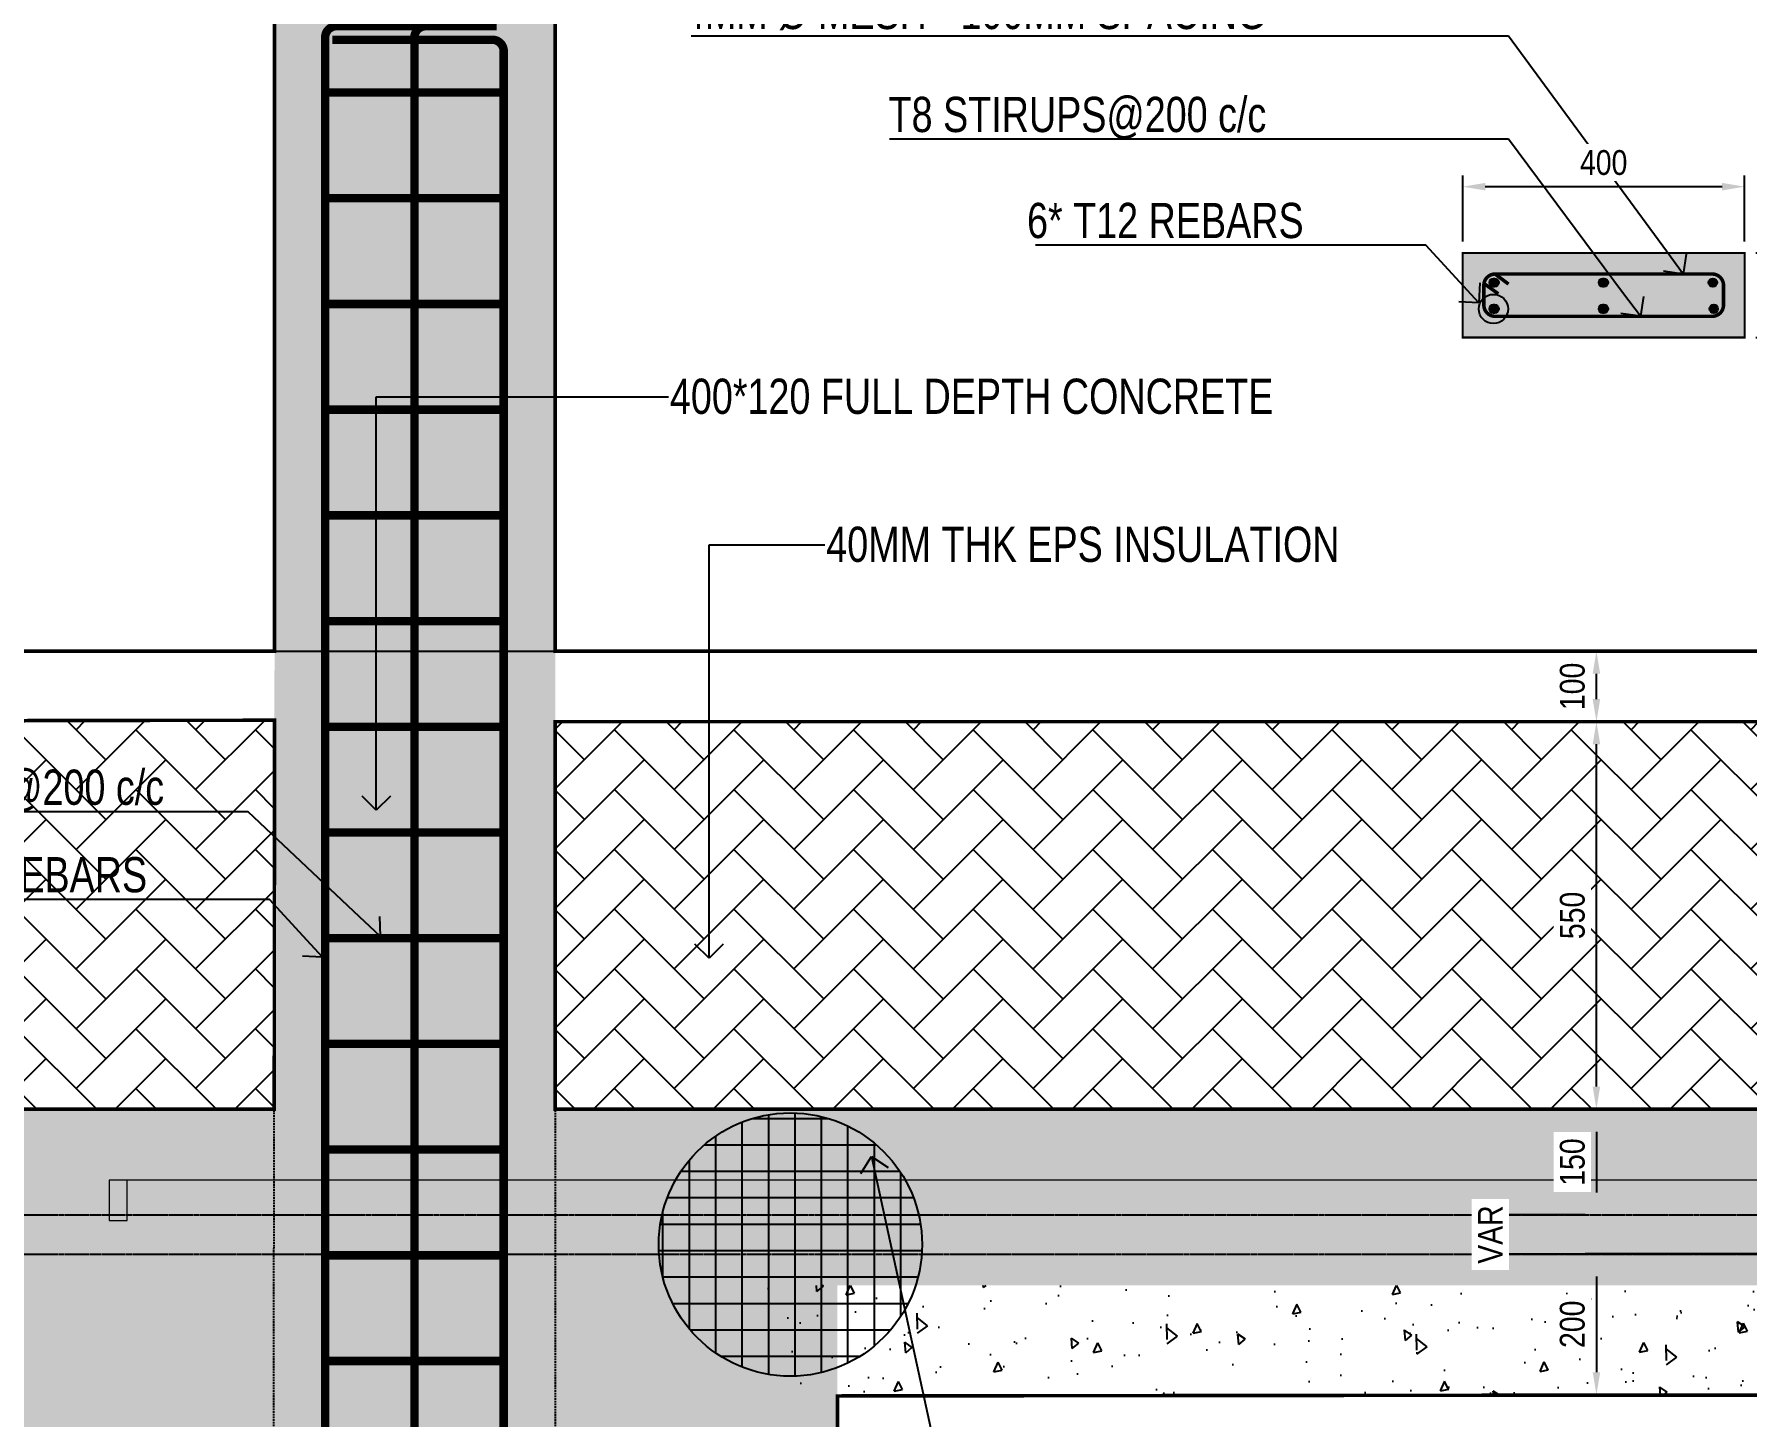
# Model space of a CAD drawing. Header units: centimetres. Extents: x -6122352 to 6876996, y -1694241 to 2592194.
# Drawn here: x 2990894 to 2993323, y -657229 to -655267 of the extents above; entities that cross this region are included whole.
import ezdxf
from ezdxf import colors
from ezdxf.entities.mleader import LeaderData, LeaderLine
from ezdxf.enums import TextEntityAlignment as Align
from ezdxf.math import Vec2, Vec3

# ---------------------------------------------------------------- set-up
doc = ezdxf.new("R2010")
doc.units = ezdxf.units.CM
doc.header["$MEASUREMENT"] = 0
doc.header["$PDMODE"] = 66
doc.header["$PDSIZE"] = 100
for name, pattern in [('CENTER', [2, 1.25, -0.25, 0.25, -0.25]), ('HIDDEN', [0.375, 0.25, -0.125]), ('MASTER PLAN (NICE 1-2)$0$CENTER', [2, 1.25, -0.25, 0.25, -0.25])]:
    doc.linetypes.add(name, pattern=pattern)
doc.layers.get('Defpoints').update_dxf_attribs({"color": 255, "linetype": 'CENTER'})
doc.layers.add('00-MI-DIM', color=7, linetype='Continuous')
doc.layers.add('SECTION', color=130, linetype='Continuous')
doc.layers.add('EFS-401_dim1-1', color=10, linetype='Continuous', lineweight=5)
doc.layers.add('EFS-501_text1', color=142, linetype='Continuous', lineweight=13)
doc.styles.add('AR_TXT_1', font='swissc.ttf')
doc.styles.add('EFS-Arial', font='arial.ttf')
doc.styles.add('JWC 2.5MM', font='GOTHIC.TTF', dxfattribs={"width": 0.8, "height": 2.5})
doc.dimstyles.new('JWC Swis', dxfattribs={"dimscale": 25, "dimtxt": 2.2, "dimasz": 2, "dimexe": 1, "dimexo": 1, "dimgap": 1, "dimtad": 1, "dimdec": 0, "dimzin": 0, "dimdsep": 46, "dimtxsty": 'AR_TXT_1', "dimcen": 0, "dimclrd": 1, "dimclre": 1, "dimclrt": 7, "dimadec": 0, "dimazin": 0, "dimtfac": 1, "dimtdec": 0, "dimtix": 1, "dimtofl": 0, "dimtmove": 0, "dimatfit": 3, "dimfxl": 1, "dimtfill": 1, "dimtfillclr": 256, "dimtolj": 1, "dimtzin": 0, "dimlwd": -1, "dimlwe": -1, "dimarcsym": 0})
pattern_1 = [(49.99999999999999, (-6592897.443969749, -3486584.06968641), (14.34520365201507, -1.255042699651902), [1.5, -16.5]), (355, (-6592897.443969749, -3486584.06968641), (-2.77502667226, 15.04384267400024), [1.2, -13.2]), (100.45144446, (-6592896.248536129, -3486584.174273291), (11.57017693454224, 13.78879981937259), [1.274803839999997, -14.02284223999998]), (46.18420000000001, (-6592897.443969749, -3486580.06968641), (21.34482661343145, -3.310385615861531), [2.25, -24.75]), (96.63563549, (-6592895.665234849, -3486580.345552551), (18.69323891348457, 19.48237201549101), [1.91220684, -21.0342752]), (351.1841639899999, (-6592897.443969749, -3486580.06968641), (18.69323890109546, 19.4823720053998), [1.8, -19.80000002]), (21, (-6592895.443969749, -3486581.06968641), (11.93814104236923, -8.052377813306776), [1.5, -16.5]), (326.0000000000001, (-6592895.443969749, -3486581.06968641), (4.866306638431634, 14.50300090093706), [1.2, -13.2]), (71.45144474, (-6592894.449124672, -3486581.740717891), (16.80444753459942, 6.450623056127077), [1.2748038, -14.02284224]), (37.50000000000001, (-6592897.443969749, -3486584.06968641), (0.2431971063458134, 6.65787707662623), [0, -13.04, 0, -13.4, 0, -13.25]), (7.499999999999999, (-6592897.443969749, -3486584.06968641), (5.261390748842972, 7.888234237647205), [0, -7.64, 0, -12.74, 0, -5.05]), (327.5, (-6592901.90396975, -3486584.06968641), (10.67644872344818, -0.4510974346875951), [0, -5, 0, -15.6, 0, -20.7]), (317.5, (-6592903.90396975, -3486584.06968641), (11.66372338684772, 2.002099646646355), [0, -6.5, 0, -10.36, 0, -14.7])]
pattern_2 = [(45, (-6567037.672254451, -3520375.837991119), (0, 84.8528137423857), [180, -60]), (135, (-6566995.245847575, -3520333.411584245), (6.661338147750939e-15, 84.85281374238569), [180, -60])]

# ---------------------------------------------------------------- blocks, each defined once
blk = doc.blocks.new('_Open90')
at = {"color": 0, "linetype": 'ByBlock', "lineweight": -2}
for p, q in [((0, 0), (-1, 0)), ((-0.5, 0.5), (0, 0)), ((0, 0), (-0.5, -0.5))]:
    blk.add_line(p, q, dxfattribs=at)
blk = doc.blocks.new('*D591')
at = {"layer": '00-MI-DIM', "color": 1, "ltscale": 20, "transparency": 16777216}
for p, q in [((2993102.352654305, -656792.3584797215), (2993125.96226356, -656792.3584797215)), ((2993109.96226356, -656824.3584797215), (2993109.96226356, -656910.3584797212)), ((2993125.962263369, -656942.3584797212), (2993125.96226356, -656942.3584797212))]:
    blk.add_line(p, q, dxfattribs=at)
for points in [[(2993104.628930226, -656824.3584797215), (2993115.295596893, -656824.3584797215), (2993109.96226356, -656792.3584797215)], [(2993104.628930226, -656910.3584797212), (2993115.295596893, -656910.3584797212), (2993109.96226356, -656942.3584797212)]]:
    blk.add_solid(points, dxfattribs=at)
at = {"layer": 'Defpoints', "color": 0, "ltscale": 20, "transparency": 16777216}
for p in [(2993086.352654305, -656792.3584797215), (2993109.962263369, -656942.3584797212), (2993109.96226356, -656942.3584797212)]:
    blk.add_point(p, dxfattribs=at)
at = {"layer": '00-MI-DIM', "color": 7, "ltscale": 20, "transparency": 16777216, "insert": (2993075.893692131, -656867.3584797222), "char_height": 35.2, "attachment_point": 5, "rotation": 90, "style": 'AR_TXT_1', "bg_fill": 3, "box_fill_scale": 1.25, "bg_fill_color": 256, "bg_fill_true_color": 13158600, "bg_fill_transparency": 0}
blk.add_mtext('\\A1;150', dxfattribs=at)
blk = doc.blocks.new('*D590')
at = {"layer": '00-MI-DIM', "color": 1, "ltscale": 20, "transparency": 16777216}
for p, q in [((2993093.962884658, -656242.358317741), (2993093.96226356, -656242.358317741)), ((2993109.96226356, -656760.3584797212), (2993109.96226356, -656274.358317741)), ((2993018.743045063, -656792.3584797212), (2993125.96226356, -656792.3584797212))]:
    blk.add_line(p, q, dxfattribs=at)
for points in [[(2993104.628930226, -656274.358317741), (2993115.295596893, -656274.358317741), (2993109.96226356, -656242.358317741)], [(2993104.628930226, -656760.3584797212), (2993115.295596893, -656760.3584797212), (2993109.96226356, -656792.3584797212)]]:
    blk.add_solid(points, dxfattribs=at)
at = {"layer": 'Defpoints', "color": 0, "ltscale": 20, "transparency": 16777216}
for p in [(2993109.96226356, -656242.358317741), (2993109.962884658, -656242.358317741), (2993002.743045063, -656792.3584797212)]:
    blk.add_point(p, dxfattribs=at)
at = {"layer": '00-MI-DIM', "color": 7, "ltscale": 20, "transparency": 16777216, "insert": (2993075.916549274, -656517.3583987319), "char_height": 35.2, "attachment_point": 5, "rotation": 90, "style": 'AR_TXT_1', "bg_fill": 3, "box_fill_scale": 1.25, "bg_fill_color": 256, "bg_fill_true_color": 13158600, "bg_fill_transparency": 0}
blk.add_mtext('\\A1;550', dxfattribs=at)
blk = doc.blocks.new('*D589')
at = {"layer": '00-MI-DIM', "color": 1, "ltscale": 20, "transparency": 16777216}
for p, q in [((2993125.962263369, -656142.3584797208), (2993125.962263566, -656142.3584797208)), ((2993109.962263566, -656210.358317741), (2993109.962263566, -656174.3584797208)), ((2993093.962884658, -656242.358317741), (2993093.962263566, -656242.358317741))]:
    blk.add_line(p, q, dxfattribs=at)
for points in [[(2993104.628930233, -656174.3584797208), (2993115.2955969, -656174.3584797208), (2993109.962263566, -656142.3584797208)], [(2993104.628930233, -656210.358317741), (2993115.2955969, -656210.358317741), (2993109.962263566, -656242.358317741)]]:
    blk.add_solid(points, dxfattribs=at)
at = {"layer": '00-MI-DIM', "color": 7, "ltscale": 20, "transparency": 16777216, "insert": (2993075.893692137, -656192.3583987317), "char_height": 35.2, "attachment_point": 5, "rotation": 90, "style": 'AR_TXT_1', "bg_fill": 3, "box_fill_scale": 1.25, "bg_fill_color": 256, "bg_fill_true_color": 13158600, "bg_fill_transparency": 0}
blk.add_mtext('\\A1;100', dxfattribs=at)
at = {"layer": 'Defpoints', "color": 0, "ltscale": 20, "transparency": 16777216}
for p in [(2993109.962263369, -656142.3584797208), (2993109.962263566, -656142.3584797208), (2993109.962884658, -656242.358317741)]:
    blk.add_point(p, dxfattribs=at)
blk = doc.blocks.new('*D587')
at = {"layer": '00-MI-DIM', "color": 1, "ltscale": 20, "transparency": 16777216}
for p, q in [((2992920.242142394, -655561.1665660455), (2992920.242142394, -655467.2163113556)), ((2993320.242142394, -655561.1665660455), (2993320.242142394, -655467.2163113556)), ((2993288.242142394, -655483.2163113556), (2992952.242142394, -655483.2163113556))]:
    blk.add_line(p, q, dxfattribs=at)
for points in [[(2992952.242142394, -655477.8829780222), (2992952.242142394, -655488.549644689), (2992920.242142394, -655483.2163113556)], [(2993288.242142394, -655477.8829780222), (2993288.242142394, -655488.549644689), (2993320.242142394, -655483.2163113556)]]:
    blk.add_solid(points, dxfattribs=at)
at = {"layer": 'Defpoints', "color": 0, "ltscale": 20, "transparency": 16777216}
for p in [(2992920.242142394, -655483.2163113556), (2992920.242142394, -655577.1665660455), (2993320.242142394, -655577.1665660455)]:
    blk.add_point(p, dxfattribs=at)
at = {"layer": '00-MI-DIM', "color": 7, "ltscale": 20, "transparency": 16777216, "insert": (2993120.242142394, -655449.1705970699), "char_height": 35.2, "attachment_point": 5, "style": 'AR_TXT_1', "bg_fill": 3, "box_fill_scale": 1.25, "bg_fill_color": 256, "bg_fill_true_color": 13158600, "bg_fill_transparency": 0}
blk.add_mtext('\\A1;400', dxfattribs=at)
blk = doc.blocks.new('*D586')
at = {"layer": '00-MI-DIM', "color": 1, "ltscale": 20, "transparency": 16777216}
for p, q in [((2993336.242142395, -655577.1665660457), (2993622.005409271, -655577.1665660457)), ((2993606.005409271, -655609.1665660457), (2993606.005409271, -655665.1665660457)), ((2993336.242142395, -655697.1665660457), (2993622.005409271, -655697.1665660457))]:
    blk.add_line(p, q, dxfattribs=at)
for points in [[(2993600.672075938, -655609.1665660457), (2993611.338742605, -655609.1665660457), (2993606.005409271, -655577.1665660457)], [(2993600.672075938, -655665.1665660457), (2993611.338742605, -655665.1665660457), (2993606.005409271, -655697.1665660457)]]:
    blk.add_solid(points, dxfattribs=at)
at = {"layer": 'Defpoints', "color": 0, "ltscale": 20, "transparency": 16777216}
for p in [(2993320.242142395, -655577.1665660457), (2993320.242142395, -655697.1665660457), (2993606.005409271, -655697.1665660457)]:
    blk.add_point(p, dxfattribs=at)
at = {"layer": '00-MI-DIM', "color": 7, "ltscale": 20, "transparency": 16777216, "insert": (2993571.9139807, -655637.1665660465), "char_height": 35.2, "attachment_point": 5, "rotation": 90, "style": 'AR_TXT_1', "bg_fill": 3, "box_fill_scale": 1.25, "bg_fill_color": 256, "bg_fill_true_color": 13158600, "bg_fill_transparency": 0}
blk.add_mtext('\\A1;120', dxfattribs=at)
blk = doc.blocks.new('*U115')
at = {"layer": 'EFS-401_dim1-1'}
blk.add_hatch(color=256, dxfattribs=at).paths.add_polyline_path([(2.400000000000225, 224.7638361543829), (2.400000000000223, 223.6902118626049), (2.457864757566443e-13, 223.6902118626049), (2.469661533507846e-13, 224.7638361543829)])
blk.add_line((6.59268388303762e-15, 6.000000000000002), (2.469661533507846e-13, 224.7638361543829), dxfattribs=at)
blk.add_lwpolyline([(2.400000000000225, 224.7638361543829), (2.400000000000223, 223.6902118626049), (2.457864757566443e-13, 223.6902118626049), (2.469661533507846e-13, 224.7638361543829)], close=True, dxfattribs=at)
at = {"layer": 'EFS-501_text1', "style": 'EFS-Arial'}
for tag, height, p in [('SEC_NUMBER', 4, (-0.001709628119556328, 0.5075092953816522)), ('SHEET_NUMBER', 2.5, (-0.1745760667822651, -3.606004823543969))]:
    blk.add_attdef(tag, text='', height=height, dxfattribs=at).set_placement(p, align=Align.CENTER)
blk = doc.blocks.new('*D584')
at = {"layer": '00-MI-DIM', "color": 1, "ltscale": 20, "transparency": 16777216}
for p, q in [((2993663.834659236, -656997.6188665943), (2993093.962263608, -656997.6188665943)), ((2993109.962263608, -657029.6188665943), (2993109.962263608, -657165.5235584835)), ((2993664.042453873, -657197.5235584835), (2993093.962263608, -657197.5235584835))]:
    blk.add_line(p, q, dxfattribs=at)
for points in [[(2993104.628930274, -657029.6188665943), (2993115.295596941, -657029.6188665943), (2993109.962263608, -656997.6188665943)], [(2993104.628930274, -657165.5235584835), (2993115.295596941, -657165.5235584835), (2993109.962263608, -657197.5235584835)]]:
    blk.add_solid(points, dxfattribs=at)
at = {"layer": 'Defpoints', "color": 0, "ltscale": 20, "transparency": 16777216}
for p in [(2993679.834659236, -656997.6188665943), (2993109.962263608, -657197.5235584835), (2993680.042453873, -657197.5235584835)]:
    blk.add_point(p, dxfattribs=at)
at = {"layer": '00-MI-DIM', "color": 7, "ltscale": 20, "transparency": 16777216, "insert": (2993075.870835036, -657097.5712125397), "char_height": 35.2, "attachment_point": 5, "rotation": 90, "style": 'AR_TXT_1', "bg_fill": 3, "box_fill_scale": 1.25, "bg_fill_color": 256, "bg_fill_true_color": 13158600, "bg_fill_transparency": 0}
blk.add_mtext('\\A1;200', dxfattribs=at)
blk = doc.blocks.new('*D583')
at = {"layer": '00-MI-DIM', "color": 1, "ltscale": 20, "transparency": 16777216}
for p, q in [((2991218.64176196, -655142.3584797212), (2990329.941450912, -655142.3584797212)), ((2990345.941450912, -656910.3584797212), (2990345.941450912, -655174.3584797212)), ((2990355.317534905, -656942.3584797212), (2990329.941450912, -656942.3584797212))]:
    blk.add_line(p, q, dxfattribs=at)
for points in [[(2990340.608117579, -655174.3584797212), (2990351.274784246, -655174.3584797212), (2990345.941450912, -655142.3584797212)], [(2990340.608117579, -656910.3584797212), (2990351.274784246, -656910.3584797212), (2990345.941450912, -656942.3584797212)]]:
    blk.add_solid(points, dxfattribs=at)
at = {"layer": 'Defpoints', "color": 0, "ltscale": 20, "transparency": 16777216}
for p in [(2990345.941450912, -655142.3584797212), (2991234.64176196, -655142.3584797212), (2990371.317534905, -656942.3584797212)]:
    blk.add_point(p, dxfattribs=at)
at = {"layer": '00-MI-DIM', "color": 7, "ltscale": 20, "transparency": 16777216, "insert": (2990311.495736626, -656042.358479722), "char_height": 35.2, "attachment_point": 5, "rotation": 90, "style": 'AR_TXT_1', "bg_fill": 3, "box_fill_scale": 1.25, "bg_fill_color": 256, "bg_fill_true_color": 13158600, "bg_fill_transparency": 0}
blk.add_mtext('\\A1;1800- FROM UPPER BYL', dxfattribs=at)
blk = doc.blocks.new('*D582')
at = {"layer": '00-MI-DIM', "color": 1, "ltscale": 20, "transparency": 16777216}
for p, q in [((2989945.62954089, -656126.3584797205), (2989945.62954089, -654824.0656828145)), ((2995945.62954089, -656126.3584797219), (2995945.62954089, -654824.0656828145)), ((2989977.62954089, -654840.0656828145), (2995913.62954089, -654840.0656828145))]:
    blk.add_line(p, q, dxfattribs=at)
for points in [[(2989977.62954089, -654834.7323494811), (2989977.62954089, -654845.3990161478), (2989945.62954089, -654840.0656828145)], [(2995913.62954089, -654834.7323494811), (2995913.62954089, -654845.3990161478), (2995945.62954089, -654840.0656828145)]]:
    blk.add_solid(points, dxfattribs=at)
at = {"layer": 'Defpoints', "color": 0, "ltscale": 20, "transparency": 16777216}
for p in [(2995945.62954089, -654840.0656828145), (2989945.62954089, -656142.3584797205), (2995945.62954089, -656142.3584797219)]:
    blk.add_point(p, dxfattribs=at)
at = {"layer": '00-MI-DIM', "color": 7, "ltscale": 20, "transparency": 16777216, "insert": (2992945.62954089, -654805.6428256716), "char_height": 35.2, "attachment_point": 5, "style": 'AR_TXT_1', "bg_fill": 3, "box_fill_scale": 1.25, "bg_fill_color": 256, "bg_fill_true_color": 13158600, "bg_fill_transparency": 0}
blk.add_mtext('\\A1;VARRIES AS PER PLAN', dxfattribs=at)
blk = doc.blocks.new('*D580')
at = {"layer": '00-MI-DIM', "color": 1, "ltscale": 20, "transparency": 16777216}
for p, q in [((2990456.190585756, -656998.1188665943), (2990329.941450976, -656998.1188665943)), ((2990345.941450976, -657030.1188665943), (2990345.941450976, -657966.3584797222)), ((2990917.094362994, -657998.3584797222), (2990329.941450976, -657998.3584797222))]:
    blk.add_line(p, q, dxfattribs=at)
for points in [[(2990340.608117642, -657030.1188665943), (2990351.274784309, -657030.1188665943), (2990345.941450976, -656998.1188665943)], [(2990340.608117642, -657966.3584797222), (2990351.274784309, -657966.3584797222), (2990345.941450976, -657998.3584797222)]]:
    blk.add_solid(points, dxfattribs=at)
at = {"layer": 'Defpoints', "color": 0, "ltscale": 20, "transparency": 16777216}
for p in [(2990472.190585756, -656998.1188665943), (2990345.941450976, -657998.3584797222), (2990933.094362994, -657998.3584797222)]:
    blk.add_point(p, dxfattribs=at)
at = {"layer": '00-MI-DIM', "color": 7, "ltscale": 20, "transparency": 16777216, "char_height": 35.2, "attachment_point": 5, "rotation": 90, "style": 'AR_TXT_1', "bg_fill": 3, "box_fill_scale": 1.25, "bg_fill_color": 256, "bg_fill_true_color": 13158600, "bg_fill_transparency": 0}
for s, insert in [('\\A1;LOWER BYL TO BOF', (2990380.387165261, -657498.238673159)), ('\\A1;1000', (2990311.872879547, -657498.238673159))]:
    blk.add_mtext(s, dxfattribs=dict(at, insert=insert))
blk = doc.blocks.new('*D576')
at = {"layer": '00-MI-DIM', "color": 1, "ltscale": 20, "transparency": 16777216}
for p, q in [((2993093.962263369, -656942.3584797212), (2992977.001461178, -656942.3584797212)), ((2993663.834659235, -656998.1188665943), (2992977.001461178, -656998.1188665943))]:
    blk.add_line(p, q, dxfattribs=at)
at = {"layer": 'Defpoints', "color": 0, "ltscale": 20, "transparency": 16777216}
for p in [(2993109.962263369, -656942.3584797212), (2993679.834659235, -656998.1188665943)]:
    blk.add_point(p, dxfattribs=at)
at = {"layer": '00-MI-DIM', "color": 7, "ltscale": 20, "transparency": 16777216, "insert": (2992959.401461178, -656970.2386731586), "char_height": 35.2, "attachment_point": 5, "rotation": 90, "style": 'AR_TXT_1', "bg_fill": 3, "box_fill_scale": 1.25, "bg_fill_color": 256, "bg_fill_true_color": 13158600, "bg_fill_transparency": 0}
blk.add_mtext('\\A1;VAR', dxfattribs=at)
at = {"layer": 'Defpoints', "color": 0, "ltscale": 20, "transparency": 16777216}
blk.add_point((2992993.001461178, -656942.3584797212), dxfattribs=at)

msp = doc.modelspace()

# ---------------------------------------------------------------- hatches: boundary and pattern name
at = {"transparency": 33554679}
h = msp.add_hatch(dxfattribs=at)
h.set_pattern_fill('AR-CONC', color=0, scale=20, angle=45)
h.set_pattern_definition([(94.9999999999999, (-6558450.780252032, -3520375.837991119), (110.3103998344441, 92.56141576239351), [15, -165]), (40.00000000000002, (-6558450.780252032, -3520375.837991119), (-125.9984334781772, 86.75362991960547), [12, -132]), (145.45144446, (-6558441.587718919, -3520368.124539848), (-15.68803286759201, 179.315044266452), [12.7480384, -140.2284224]), (91.1841999999999, (-6558479.06452328, -3520347.553719872), (174.3386775892656, 127.5227552429038), [22.49999999999999, -247.4999999999999]), (141.63563549, (-6558464.536300004, -3520336.926832958), (-5.580013676875325, 269.9423336381791), [19.1220684, -210.342752]), (36.18416399000001, (-6558479.06452328, -3520347.553719872), (-5.580013693123902, 269.9423334792193), [18, -198.0000002]), (66, (-6558457.851319846, -3520340.48265206), (141.3543144228605, 27.47649529355399), [14.99999999999998, -164.9999999999997]), (11.00000000000003, (-6558457.851319846, -3520340.48265206), (-68.14171861239082, 136.9616870797532), [12, -132]), (116.45144474, (-6558446.071793724, -3520338.192944136), (73.21259499943065, 164.4381811167456), [12.748038, -140.2284224]), (82.50000000000001, (-6558450.780252032, -3520375.837991119), (-45.35863706126804, 48.79796352250945), [0, -130.3999999999997, 0, -133.9999999999997, 0, -132.4999999999997]), (52.49999999999999, (-6558450.780252032, -3520375.837991119), (-18.57458844049202, 92.98188998007268), [0, -76.39999999999999, 0, -127.4, 0, -50.5]), (12.5, (-6558482.317214474, -3520407.37495356), (78.68363346384122, 72.30415236297215), [0, -50, 0, -156, 0, -207]), (2.499999999999997, (-6558496.459350098, -3520421.517089184), (68.31799663969323, 96.6319613747898), [0, -65, 0, -103.6, 0, -147])])
h.paths.add_polyline_path([(2995895.629540995, -656142.3584797224), (2994633.094363138, -656142.3584797219), (2994633.094363142, -656792.358479721), (2995895.629540995, -656792.358479721)], flags=16)
h.paths.add_polyline_path([(2994233.094362989, -656092.3584586168), (2994233.094362993, -656142.358479721), (2991632.759888165, -656142.3584797215), (2991632.759888168, -656792.358479721), (2994241.199891932, -656792.358479721), (2994241.2001241, -656092.358462038)], flags=17)
h.paths.add_polyline_path([(2991234.641761959, -655142.358479721), (2991234.641761955, -656142.358479721), (2989945.62954089, -656142.3584797201), (2989945.62954089, -657198.3584797238), (2990833.094362993, -657198.3584797247), (2990833.396147439, -657749.2968280854), (2992033.378553638, -657749.2968281041), (2992033.076769207, -657042.3584797247), (2993833.094362993, -657042.358479721), (2993833.094362993, -657748.3584797378), (2995033.094362993, -657748.358479721), (2995033.094362993, -657198.358479721), (2995945.62954089, -657198.358479721), (2995945.629540887, -656142.3584797224), (2994633.094363149, -656142.3584797219), (2994633.094363146, -655142.3584797215), (2994233.094362993, -655142.358479721), (2994233.094362993, -656142.358479721), (2991632.759406783, -656142.3584797215), (2991632.759406783, -655142.358479721)])
h.paths.add_polyline_path([(2991234.599920865, -656142.3584797215), (2989995.629540894, -656142.3584797205), (2989995.62954089, -656792.358479721), (2991234.181710351, -656792.358479721)], flags=16)
at = {"ltscale": 20, "true_color": 0xf27172, "transparency": 33554679}
h = msp.add_hatch(dxfattribs=at)
h.set_pattern_fill('ANSI37', color=11, scale=300, angle=45)
h.set_pattern_definition([(90, (-6591789.343682474, -3487717.894278331), (-37.50000000000001, 0), []), (180, (-6591789.343682474, -3487717.894278331), (-3.552713678800501e-15, -37.5), [])])
h.paths.add_polyline_path([(2991779.624963762, -656984.3884262135, 1), (2992153.315156067, -656984.3884262135, 1)])
at = {"transparency": 33554679}
h = msp.add_hatch(dxfattribs=at)
h.set_pattern_fill('AR-CONC', color=0, scale=20, angle=45)
h.set_pattern_definition([(94.99999999999991, (-6567037.672254451, -3520375.837991119), (110.3103998344441, 92.56141576239351), [15, -165]), (40.00000000000002, (-6567037.672254451, -3520375.837991119), (-125.9984334781772, 86.75362991960547), [12, -132]), (145.45144446, (-6567028.479721338, -3520368.124539848), (-15.68803286759201, 179.315044266452), [12.7480384, -140.2284224]), (91.1841999999999, (-6567065.956525698, -3520347.553719872), (174.3386775892656, 127.5227552429038), [22.49999999999999, -247.4999999999999]), (141.63563549, (-6567051.428302422, -3520336.926832958), (-5.580013676875325, 269.9423336381791), [19.1220684, -210.342752]), (36.18416399000001, (-6567065.956525698, -3520347.553719872), (-5.580013693123902, 269.9423334792193), [18, -198.0000002]), (66, (-6567044.743322264, -3520340.48265206), (141.3543144228605, 27.47649529355399), [14.99999999999999, -164.9999999999998]), (11.00000000000003, (-6567044.743322264, -3520340.48265206), (-68.14171861239082, 136.9616870797532), [12, -132]), (116.45144474, (-6567032.963796142, -3520338.192944136), (73.21259499943065, 164.4381811167456), [12.748038, -140.2284224]), (82.50000000000001, (-6567037.672254451, -3520375.837991119), (-45.35863706126804, 48.79796352250945), [0, -130.3999999999997, 0, -133.9999999999998, 0, -132.4999999999998]), (52.49999999999999, (-6567037.672254451, -3520375.837991119), (-18.57458844049202, 92.98188998007268), [0, -76.39999999999999, 0, -127.4, 0, -50.5]), (12.5, (-6567069.209216893, -3520407.37495356), (78.68363346384122, 72.30415236297215), [0, -50, 0, -156, 0, -207]), (2.499999999999997, (-6567083.351352517, -3520421.517089184), (68.31799663969323, 96.6319613747898), [0, -65, 0, -103.6, 0, -147])])
h.paths.add_polyline_path([(2991933.094363008, -657198.358479721), (2993933.094362993, -657198.358479721), (2993933.094362993, -657042.3584797229), (2991933.094363008, -657042.3584797229)])
at = {"layer": 'SECTION', "ltscale": 20}
h = msp.add_hatch(dxfattribs=at)
h.set_pattern_fill('AR-CONC', color=8, scale=2)
h.set_pattern_definition(pattern_1)
h.paths.add_polyline_path([(2992920.242142394, -655577.1665660455), (2992920.242142394, -655697.1665660455), (2993320.242142394, -655697.1665660455), (2993320.242142394, -655577.1665660455)])
h.paths.add_polyline_path([(2993274.242142394, -655607.1665660455, -0.4142135623730951), (2993290.242142394, -655623.1665660455), (2993290.242142394, -655651.1665660455, -0.4142135623730951), (2993274.242142394, -655667.1665660455), (2992966.242142394, -655667.1665660455, -0.4142135623730951), (2992950.242142394, -655651.1665660455), (2992950.242142394, -655623.1665660455, -0.4142135623730951), (2992966.242142394, -655607.1665660455)], flags=16)
h = msp.add_hatch(dxfattribs=at)
h.set_pattern_fill('AR-CONC', color=8, scale=2)
h.set_pattern_definition(pattern_1)
h.paths.add_polyline_path([(2993274.242142394, -655667.1665660455, 0.4142135623730951), (2993290.242142394, -655651.1665660455), (2993290.242142394, -655623.1665660455, 0.4142135623730951), (2993274.242142394, -655607.1665660455), (2992966.242142394, -655607.1665660455, 0.4142135623730951), (2992950.242142394, -655623.1665660455), (2992950.242142394, -655651.1665660455, 0.4142135623730951), (2992966.242142394, -655667.1665660455)])
at = {"layer": 'SECTION', "ltscale": 20, "true_color": 0xf4aa43}
h = msp.add_hatch(color=43, dxfattribs=at)
h.dxf.hatch_style = 1
h.paths.add_polyline_path([(2992970.088064015, -655619.3844383839, 1), (2992958.088064015, -655619.3844383839, 1)])
h = msp.add_hatch(color=43, dxfattribs=at)
h.dxf.hatch_style = 1
h.paths.add_polyline_path([(2993125.218911007, -655619.3844383839, 1), (2993113.218911007, -655619.3844383839, 1)])
h = msp.add_hatch(color=43, dxfattribs=at)
h.dxf.hatch_style = 1
h.paths.add_polyline_path([(2993281.123019569, -655619.3844383839, 1), (2993269.123019569, -655619.3844383839, 1)])
h = msp.add_hatch(color=43, dxfattribs=at)
h.dxf.hatch_style = 1
h.paths.add_polyline_path([(2992971.361946017, -655656.5014641224, 1), (2992959.361946017, -655656.5014641224, 1)])
h = msp.add_hatch(color=43, dxfattribs=at)
h.dxf.hatch_style = 1
h.paths.add_polyline_path([(2993126.492793009, -655656.5014641224, 1), (2993114.492793009, -655656.5014641224, 1)])
h = msp.add_hatch(color=43, dxfattribs=at)
h.dxf.hatch_style = 1
h.paths.add_polyline_path([(2993282.39690157, -655656.5014641224, 1), (2993270.39690157, -655656.5014641224, 1)])
at = {"layer": 'SECTION', "ltscale": 20}
h = msp.add_hatch(dxfattribs=at)
h.set_pattern_fill('AR-HBONE', color=8, scale=15)
h.set_pattern_definition(pattern_2)
h.paths.add_polyline_path([(2991234.334805648, -656241.2932946697), (2989995.782636191, -656241.2932946692), (2989995.62954089, -656792.358479721), (2991234.181710355, -656792.358479721)])
h = msp.add_hatch(dxfattribs=at)
h.set_pattern_fill('AR-HBONE', color=8, scale=15)
h.set_pattern_definition(pattern_2)
h.paths.add_polyline_path([(2994233.094362997, -656242.3579097956), (2991632.759888165, -656242.3579097956), (2991632.759888168, -656792.358479721), (2994233.094362993, -656792.358479721)])

# ---------------------------------------------------------------- linework, layer by layer
at = {"color": 30, "ltscale": 20}
msp.add_lwpolyline([(2993833.094362993, -657748.3584797378, 5, 5, 0), (2995033.094362993, -657748.358479721, 5, 5, 0), (2995033.094362993, -657198.358479721, 5, 5, 0), (2995945.62954089, -657198.358479721, 5, 5, 0), (2995945.62954089, -656142.3584797219, 5, 5, 0), (2994633.094363142, -656142.3584797219, 5, 5, 0), (2994633.094363142, -655142.3584797215, 5, 5, 0), (2994233.094362993, -655142.3584797215, 5, 5, 0), (2994233.094362993, -656142.3584797215, 5, 5, 0), (2993901.62954089, -656142.3584797215, 5, 5, 0), (2992801.744131118, -656142.3584797215, 5, 5, 0), (2991632.759406783, -656142.3584797215, 5, 5, 0), (2991632.759406783, -655142.358479721, 5, 5, 0), (2991234.641761959, -655142.358479721, 5, 5, 0), (2991234.641761959, -656142.358479721, 5, 5, 0), (2989945.62954089, -656142.3584797205, 5, 5, 0), (2989945.62954089, -657198.3584797238, 5, 5, 0), (2990833.094362993, -657198.3584797252, 5, 5, 0), (2990833.094362993, -657748.3584797215, 5, 5, 0), (2992033.076769192, -657748.3584797396, 5, 5, 0), (2992033.076769207, -657198.3584797247, 5, 5, 0), (2993833.094362993, -657198.358479721, 5, 5, 0)], format="xyseb", close=True, dxfattribs=at)
at = {"color": 0, "ltscale": 20}
msp.add_lwpolyline([(2993833.094362993, -657748.3584797378, 5, 5, 0), (2995033.094362993, -657748.358479721, 5, 5, 0), (2995033.094362993, -657198.358479721, 5, 5, 0), (2995945.62954089, -657198.358479721, 5, 5, 0), (2995945.62954089, -656142.3584797219, 5, 5, 0), (2994633.094363142, -656142.3584797219, 5, 5, 0), (2994633.094363142, -655142.3584797215, 5, 5, 0), (2994233.094362993, -655142.3584797215, 5, 5, 0), (2994233.094362993, -656142.3584797215, 5, 5, 0), (2993901.62954089, -656142.3584797215, 5, 5, 0), (2992801.744131118, -656142.3584797215, 5, 5, 0), (2991632.759406783, -656142.3584797215, 5, 5, 0), (2991632.759406783, -655142.358479721, 5, 5, 0), (2991234.641761959, -655142.358479721, 5, 5, 0), (2991234.641761959, -656142.358479721, 5, 5, 0), (2989945.62954089, -656142.3584797205, 5, 5, 0), (2989945.629540887, -657198.3584797238, 5, 5, 0), (2990833.094362989, -657198.3584797247, 5, 5, 0), (2990833.094362993, -657748.358479721, 5, 5, 0), (2992033.076769192, -657750.2342329994, 5, 5, 0), (2992033.181299261, -657199.2397112563, 5, 5, 0), (2993833.198893047, -657197.3639579929, 5, 5, 0)], format="xyseb", close=True, dxfattribs=at)
at = {"color": 8, "ltscale": 20, "const_width": 12}
for points in [[(2991549.659267314, -655255.4506822717), (2991322.466588065, -655255.4506822717, 0.414213562373095), (2991306.466588065, -655271.4506822717), (2991306.466588065, -657704.389163726), (2991470.355035223, -657704.389163726)], [(2991548.319853537, -655255.4506822717), (2991449.094362993, -655255.4506822717, 0.414213562373095), (2991433.094362993, -655271.4506822717), (2991433.094362993, -657704.389163726), (2991557.940857787, -657704.389163726)], [(2991316.529458672, -655274.751831024), (2991543.722137921, -655274.751831024, -0.414213562373095), (2991559.722137921, -655290.751831024), (2991559.722137921, -657723.6903124782), (2991393.875025116, -657723.6903124782)]]:
    msp.add_lwpolyline(points, format="xyb", dxfattribs=at)
for points in [[(2991306.466588065, -655349.6402032892), (2991559.722137921, -655349.6402032892)], [(2991306.466588065, -655499.6402032892), (2991559.722137921, -655499.6402032892)], [(2991306.466588065, -655649.6402032892), (2991559.722137921, -655649.6402032892)], [(2991306.466588065, -655799.6402032892), (2991559.722137921, -655799.6402032892)], [(2991306.466588065, -655949.6402032892), (2991559.722137921, -655949.6402032892)], [(2991306.466588065, -656099.6402032892), (2991559.722137921, -656099.6402032892)], [(2991306.466588065, -656249.6402032892), (2991559.722137921, -656249.6402032892)], [(2991306.466588065, -656399.6402032892), (2991559.722137921, -656399.6402032892)], [(2991306.466588065, -656399.6402032892), (2991559.722137921, -656399.6402032892)], [(2991306.466588065, -656549.6402032892), (2991559.722137921, -656549.6402032892)], [(2991306.466588065, -656699.6402032892), (2991559.722137921, -656699.6402032892)], [(2991306.466588065, -656849.6402032892), (2991559.722137921, -656849.6402032892)], [(2991306.466588065, -656999.6402032892), (2991559.722137921, -656999.6402032892)], [(2991306.466588065, -657149.6402032892), (2991559.722137921, -657149.6402032892)]]:
    msp.add_lwpolyline(points, dxfattribs=at)
at = {"color": 5, "ltscale": 20, "const_width": 5}
for points in [[(2989995.62954089, -656244.0197062949), (2989995.62954089, -656792.358479721), (2991234.181710351, -656792.358479721), (2991234.641761959, -656240.3345295498), (2990297.179184664, -656241.7851929162), (2990295.629540887, -656242.0197062949), (2989995.629540887, -656242.0197062949)], [(2991632.759888168, -656242.3573609749), (2991632.759888168, -656792.358479721), (2994233.094362993, -656792.358479721), (2994233.094362993, -656242.3584586163)], [(2994233.094362993, -656242.3584586163), (2991632.759888168, -656242.3573609749), (2991632.759888168, -656642.358479721)]]:
    msp.add_lwpolyline(points, dxfattribs=at)
at = {"color": 0, "linetype": 'MASTER PLAN (NICE 1-2)$0$CENTER', "ltscale": 2}
for points in [[(2989228.918414287, -656942.358479721), (2996560.734411776, -656942.358479721)], [(2989228.918414287, -656998.118866594), (2996560.734411776, -656998.118866594)]]:
    msp.add_lwpolyline(points, dxfattribs=at)
at = {"color": 11, "ltscale": 20, "true_color": 0xf27172, "transparency": 33554679}
msp.add_circle((2991966.470059911, -656984.3884262135), 186.8450961522758, dxfattribs=at)
at = {"layer": 'SECTION', "color": 0}
msp.add_lwpolyline([(2989945.62954089, -657042.358479721), (2989945.62954089, -656142.3584797205), (2991234.641761959, -656142.358479721), (2991234.641761959, -655142.358479721), (2991632.759406783, -655142.358479721), (2991632.759406783, -656142.3584797215), (2992801.744131118, -656142.3584797215), (2993901.62954089, -656142.3584797215)], dxfattribs=at)
at = {"layer": 'SECTION', "color": 5, "ltscale": 20, "const_width": 3}
msp.add_lwpolyline([(2992920.242142394, -655577.1665660455), (2993320.242142394, -655577.1665660455), (2993320.242142394, -655697.1665660455), (2992920.242142394, -655697.1665660455)], close=True, dxfattribs=at)
at = {"layer": 'SECTION', "color": 0, "ltscale": 20, "const_width": 5}
msp.add_lwpolyline([(2992966.242142394, -655607.1665660455), (2993274.242142394, -655607.1665660455, -0.414213562373095), (2993290.242142394, -655623.1665660455), (2993290.242142394, -655651.1665660455, -0.414213562373095), (2993274.242142394, -655667.1665660455), (2992966.242142394, -655667.1665660455, -0.414213562373095), (2992950.242142394, -655651.1665660455), (2992950.242142394, -655623.1665660455, -0.414213562373095)], format="xyb", close=True, dxfattribs=at)
for points in [[(2992966.242142394, -655607.1665660455), (2992985.269374564, -655621.4201009921)], [(2992950.449948065, -655620.5962356715), (2992970.782669999, -655635.2714574295)]]:
    msp.add_lwpolyline(points, dxfattribs=at)
at = {"layer": 'SECTION', "color": 8, "ltscale": 20}
msp.add_lwpolyline([(2991233.094362993, -656142.358479721), (2991633.094362993, -656142.358479721)], dxfattribs=at)
at = {"layer": 'SECTION', "color": 0, "linetype": 'HIDDEN', "ltscale": 10}
for points in [[(2991233.094362993, -657748.358479721), (2991234.641761959, -656242.3345295498)], [(2991632.759888168, -656242.3573609749), (2991632.759888168, -657748.358479721)]]:
    msp.add_lwpolyline(points, dxfattribs=at)
at = {"layer": 'SECTION', "color": 6, "ltscale": 20}
for centre in [(2992964.088064015, -655619.3844383839), (2992965.36126522, -655619.3844383839), (2993119.218911007, -655619.3844383839), (2993120.492112212, -655619.3844383839), (2993275.123019569, -655619.3844383839), (2992964.087383218, -655656.5014641224), (2992965.361946017, -655656.5014641224), (2993119.21823021, -655656.5014641224), (2993120.492793009, -655656.5014641224), (2993276.39690157, -655656.5014641224)]:
    msp.add_circle(centre, 6, dxfattribs=at)
at = {"layer": 'SECTION', "color": 3, "ltscale": 20}
msp.add_circle((2992963.791131593, -655656.7196706994), 20.72540553286672, dxfattribs=at)

# ---------------------------------------------------------------- block references
at = {"transparency": 33554623, "xscale": -23.87144419262978, "yscale": 23.87144419262978, "zscale": 23.87144419262978, "rotation": 90}
msp.add_blockref('*U115', (2996365.597662684, -656893.0584645467), dxfattribs=at)

# ---------------------------------------------------------------- leaders
at = {"layer": 'SECTION', "color": 0, "ltscale": 20}
ml = msp.add_multileader_mtext('Standard', dxfattribs=at)
ml.set_content(' 4MM %%C MESH - 100MM SPACING', style='JWC 2.5MM')
ml.set_leader_properties()
ml.set_arrow_properties(name='OPEN90')
ml.build(insert=Vec2(0, 0))
ml.multileader.update_dxf_attribs({"text_right_attachment_type": 6, "dogleg_length": 0.36, "arrow_head_size": 40, "scale": 20})
ctx = ml.context
ctx.base_point, ctx.scale, ctx.char_height, ctx.arrow_head_size, ctx.landing_gap_size, ctx.plane_origin = Vec3(2991758.717176406, -655236.3288914831), 20, 50, 40, 1.8, Vec3(2993172.441152617, -655371.0286363158)
ctx.right_attachment, ctx.text_align_type = 6, 2
notes = []
notes.append((ctx, [(0, (1, 1, 0), (2992985.061998427, -655269.5783816259), (-1, 0), 341.6571265752116, [(0, [(2993233.024421923, -655607.1665660455)], 0, [])])]))
ctx.mtext.insert, ctx.mtext.alignment, ctx.mtext.flow_direction = Vec3(2992641.604871854, -655209.5783816259), 3, 5
ml = msp.add_multileader_mtext('Standard', dxfattribs=at)
ml.set_content('T8 STIRUPS@200 c/c', style='JWC 2.5MM')
ml.set_leader_properties()
ml.set_arrow_properties(name='OPEN90')
ml.build(insert=Vec2(0, 0))
ml.multileader.update_dxf_attribs({"text_right_attachment_type": 6, "dogleg_length": 0.36, "arrow_head_size": 40, "scale": 20})
ctx = ml.context
ctx.base_point, ctx.scale, ctx.char_height, ctx.arrow_head_size, ctx.landing_gap_size, ctx.plane_origin = Vec3(2992126.086313048, -655384.115359622), 20, 50, 40, 1.8, Vec3(2993172.441152617, -655517.1665660455)
ctx.right_attachment, ctx.text_align_type = 6, 2
notes.append((ctx, [(0, (1, 1, 0), (2992985.061998427, -655415.7163113556), (-1, 0), 341.6571265752116, [(0, [(2993172.441152617, -655667.1665660455)], 0, [])])]))
ctx.mtext.insert, ctx.mtext.alignment, ctx.mtext.flow_direction = Vec3(2992641.604871851, -655355.7163113556), 3, 5
ml = msp.add_multileader_mtext('Standard', dxfattribs=at)
ml.set_content('6* T12 REBARS', style='JWC 2.5MM')
ml.set_leader_properties()
ml.set_arrow_properties(name='OPEN90')
ml.build(insert=Vec2(0, 0))
ml.multileader.update_dxf_attribs({"text_right_attachment_type": 6, "dogleg_length": 0.36, "arrow_head_size": 40, "scale": 20})
ctx = ml.context
ctx.base_point, ctx.scale, ctx.char_height, ctx.arrow_head_size, ctx.landing_gap_size, ctx.plane_origin = Vec3(2992330.992273136, -655531.791010952), 20, 50, 40, 1.8, Vec3(2992943.231268667, -655498.0164754945)
ctx.right_attachment, ctx.text_align_type = 6, 2
notes.append((ctx, [(0, (1, 1, 0), (2992868.042605691, -655566.1621870226), (-1, 0), 171.6284426843127, [(0, [(2992943.231268667, -655648.0164754945)], 0, [])])]))
ctx.mtext.insert, ctx.mtext.alignment, ctx.mtext.flow_direction = Vec3(2992694.614163004, -655506.1621870226), 3, 5
ml = msp.add_multileader_mtext('Standard', dxfattribs=at)
ml.set_content('400*120 FULL DEPTH CONCRETE', style='JWC 2.5MM')
ml.set_leader_properties()
ml.set_arrow_properties(name='OPEN90')
ml.build(insert=Vec2(0, 0))
ml.multileader.update_dxf_attribs({"text_right_attachment_type": 6, "dogleg_length": 0.36, "arrow_head_size": 40, "scale": 20})
ctx = ml.context
ctx.base_point, ctx.scale, ctx.char_height, ctx.arrow_head_size, ctx.landing_gap_size, ctx.plane_origin = Vec3(2991793.762394805, -655781.2607413302), 20, 50, 40, 1.8, Vec3(2991378.960184768, -656367.9198352168)
ctx.right_attachment = 6
notes.append((ctx, [(0, (1, 1, 0), (2991378.960184768, -655781.2607413302), (1, 0), 414.8022100372762, [(0, [(2991378.960184768, -656367.9198352168)], 0, [])])]))
ctx.mtext.insert, ctx.mtext.flow_direction = Vec3(2991795.562394805, -655755.6319174008), 5
ml = msp.add_multileader_mtext('Standard', dxfattribs=at)
ml.set_content('40MM THK EPS INSULATION', style='JWC 2.5MM')
ml.set_leader_properties()
ml.set_arrow_properties(name='OPEN90')
ml.build(insert=Vec2(0, 0))
ml.multileader.update_dxf_attribs({"text_right_attachment_type": 6, "dogleg_length": 0.36, "arrow_head_size": 40, "scale": 20})
ctx = ml.context
ctx.base_point, ctx.scale, ctx.char_height, ctx.arrow_head_size, ctx.landing_gap_size, ctx.plane_origin = Vec3(2992015.551252855, -655991.30153178), 20, 50, 40, 1.8, Vec3(2991851.103329897, -656577.9606256667)
ctx.right_attachment = 6
notes.append((ctx, [(0, (1, 1, 0), (2991851.103329897, -655991.30153178), (1, 0), 164.4479229586721, [(0, [(2991851.103329897, -656577.9606256667)], 0, [])])]))
ctx.mtext.insert, ctx.mtext.flow_direction = Vec3(2992017.351252858, -655965.6727078506), 5
ml = msp.add_multileader_mtext('Standard', dxfattribs=at)
ml.set_content('T8 STIRUPS@200 c/c', style='JWC 2.5MM')
ml.set_leader_properties()
ml.set_arrow_properties(name='OPEN90')
ml.build(insert=Vec2(0, 0))
ml.multileader.update_dxf_attribs({"text_right_attachment_type": 6, "dogleg_length": 0.36, "arrow_head_size": 40, "scale": 20})
ctx = ml.context
ctx.base_point, ctx.scale, ctx.char_height, ctx.arrow_head_size, ctx.landing_gap_size, ctx.plane_origin = Vec3(2990562.405223505, -656338.8252764125), 20, 50, 40, 1.8, Vec3(2991384.398326971, -656546.9741539722)
ctx.right_attachment, ctx.text_align_type = 6, 2
notes.append((ctx, [(0, (1, 1, 0), (2991197.01917278, -656370.4262281461), (-1, 0), 117.2953904713193, [(0, [(2991384.398326971, -656546.9741539722)], 0, [])])]))
ctx.mtext.insert, ctx.mtext.alignment, ctx.mtext.flow_direction = Vec3(2991077.923782308, -656310.4262281461), 3, 5
ml = msp.add_multileader_mtext('Standard', dxfattribs=at)
ml.set_content('6* T12 REBARS', style='JWC 2.5MM')
ml.set_leader_properties()
ml.set_arrow_properties(name='OPEN90')
ml.build(insert=Vec2(0, 0))
ml.multileader.update_dxf_attribs({"text_right_attachment_type": 6, "dogleg_length": 0.36, "arrow_head_size": 40, "scale": 20})
ctx = ml.context
ctx.base_point, ctx.scale, ctx.char_height, ctx.arrow_head_size, ctx.landing_gap_size, ctx.plane_origin = Vec3(2990690.261329247, -656460.2016316702), 20, 50, 40, 1.8, Vec3(2991302.500324778, -656576.4270962127)
ctx.right_attachment, ctx.text_align_type = 6, 2
notes.append((ctx, [(0, (1, 1, 0), (2991227.311661802, -656494.5728077409), (-1, 0), 171.6284426843127, [(0, [(2991302.500324778, -656576.4270962127)], 0, [])])]))
ctx.mtext.insert, ctx.mtext.alignment, ctx.mtext.flow_direction = Vec3(2991053.883219123, -656434.5728077409), 3, 5
ml = msp.add_multileader_mtext('Standard', dxfattribs=at)
ml.set_content('4mm %%C GI mesh \\P@ 100mm, 2 layers  kept center of the \\Ppanel with cover 50 mm', style='JWC 2.5MM')
ml.set_leader_properties()
ml.set_arrow_properties(name='OPEN90')
ml.build(insert=Vec2(0, 0))
ml.multileader.update_dxf_attribs({"text_right_attachment_type": 6, "dogleg_length": 0.36, "arrow_head_size": 40, "scale": 20})
ctx = ml.context
ctx.base_point, ctx.scale, ctx.char_height, ctx.arrow_head_size, ctx.landing_gap_size, ctx.plane_origin = Vec3(2992327.25140219, -657445.7460123487), 20, 50, 40, 1.8, Vec3(2991851.103329897, -658213.8294975488)
ctx.right_attachment = 6
notes.append((ctx, [(0, (1, 1, 0), (2992209.00902959, -657445.7460123487), (1, 0), 118.2423726009727, [(0, [(2992081.524160571, -656859.6261770828)], 0, [])])]))
ctx.mtext.insert, ctx.mtext.flow_direction = Vec3(2992329.05140219, -657413.9819062984), 5
for ctx, leaders in notes:
    for number, flags, end, landing, length, lines in leaders:
        leader = LeaderData()
        leader.index, (leader.has_last_leader_line, leader.has_dogleg_vector, leader.attachment_direction) = number, flags
        leader.last_leader_point, leader.dogleg_vector, leader.dogleg_length = Vec3(end), Vec3(landing), length
        for number, points, colour, breaks in lines:
            line = LeaderLine()
            line.index, line.vertices, line.color, line.breaks = number, Vec3.list(points), colors.encode_raw_color(colour), breaks
            leader.lines.append(line)
        ctx.leaders.append(leader)

# ---------------------------------------------------------------- next in the draw order: dimensions: what is measured, and where the dimension line sits
at = {"layer": '00-MI-DIM', "ltscale": 20}
dim = msp.add_linear_dim(base=(2990345.941450912, -655142.3584797212), p1=(2990371.317534904, -656942.358479721), p2=(2991234.641761959, -655142.358479721), angle=90, text='<>- FROM UPPER BYL', dimstyle='JWC Swis', dxfattribs=at)
dim.commit()
dim.dimension.update_dxf_attribs({"geometry": '*D583', "text_midpoint": (2990311.495736626, -656042.358479722)})
at = {"layer": '00-MI-DIM', "color": 5, "ltscale": 20}
dim = msp.add_linear_dim(base=(2992920.242142394, -655483.2163113556), p1=(2993320.242142394, -655577.1665660455), p2=(2992920.242142394, -655577.1665660455), dimstyle='JWC Swis', dxfattribs=at)
dim.commit()
dim.dimension.update_dxf_attribs({"geometry": '*D587', "text_midpoint": (2993120.242142394, -655449.1705970699)})
at = {"layer": '00-MI-DIM', "color": 8, "ltscale": 20}
dim = msp.add_linear_dim(base=(2993109.96226356, -656942.3584797212), p1=(2993086.352654304, -656792.3584797212), p2=(2993109.962263368, -656942.358479721), angle=90, dimstyle='JWC Swis', dxfattribs=at)
dim.commit()
dim.dimension.update_dxf_attribs({"geometry": '*D591', "text_midpoint": (2993075.893692131, -656867.3584797222)})
at = {"layer": '00-MI-DIM', "color": 10, "ltscale": 20}
dim = msp.add_linear_dim(base=(2990345.941450976, -657998.3584797222), p1=(2990472.190585755, -656998.118866594), p2=(2990933.094362993, -657998.3584797219), angle=90, text='1000\\XLOWER BYL TO BOF', dimstyle='JWC Swis', dxfattribs=at)
dim.commit()
dim.dimension.update_dxf_attribs({"geometry": '*D580', "text_midpoint": (2990345.941450975, -657498.238673159)})
at = {"layer": '00-MI-DIM', "ltscale": 20}
dim = msp.add_linear_dim(base=(2993109.962263608, -657197.5235584835), p1=(2993679.834659235, -656997.618866594), p2=(2993680.042453872, -657197.5235584832), angle=90, dimstyle='JWC Swis', dxfattribs=at)
dim.commit()
dim.dimension.update_dxf_attribs({"geometry": '*D584', "text_midpoint": (2993075.870835036, -657097.5712125397)})

# ---------------------------------------------------------------- next in the draw order: dimensions: what is measured, and where the dimension line sits
at = {"layer": '00-MI-DIM', "color": 5, "ltscale": 20}
dim = msp.add_linear_dim(base=(2993606.005409271, -655697.1665660457), p1=(2993320.242142394, -655577.1665660455), p2=(2993320.242142394, -655697.1665660455), angle=90, dimstyle='JWC Swis', dxfattribs=at)
dim.commit()
dim.dimension.update_dxf_attribs({"geometry": '*D586', "text_midpoint": (2993571.9139807, -655637.1665660465)})
at = {"layer": '00-MI-DIM', "color": 8, "ltscale": 20}
dim = msp.add_linear_dim(base=(2993109.96226356, -656242.358317741), p1=(2993002.743045062, -656792.358479721), p2=(2993109.962884657, -656242.3583177407), angle=90, dimstyle='JWC Swis', dxfattribs=at)
dim.commit()
dim.dimension.update_dxf_attribs({"geometry": '*D590', "text_midpoint": (2993075.916549274, -656517.3583987319)})
at = {"layer": '00-MI-DIM', "color": 10, "ltscale": 20}
dim = msp.add_linear_dim(base=(2992993.001461178, -656942.3584797212), p1=(2993679.834659234, -656998.118866594), p2=(2993109.962263368, -656942.358479721), angle=90, text='VAR', dimstyle='JWC Swis', dxfattribs=at)
dim.commit()
dim.dimension.update_dxf_attribs({"geometry": '*D576', "text_midpoint": (2992959.401461178, -656970.2386731586)})

# ---------------------------------------------------------------- next in the draw order: dimensions: what is measured, and where the dimension line sits
at = {"layer": '00-MI-DIM', "color": 8, "ltscale": 20}
dim = msp.add_linear_dim(base=(2993109.962263566, -656142.3584797208), p1=(2993109.962884657, -656242.3583177407), p2=(2993109.962263368, -656142.3584797205), angle=90, dimstyle='JWC Swis', dxfattribs=at)
dim.commit()
dim.dimension.update_dxf_attribs({"geometry": '*D589', "text_midpoint": (2993075.893692137, -656192.3583987317)})

# ---------------------------------------------------------------- next in the draw order: dimensions: what is measured, and where the dimension line sits
at = {"layer": '00-MI-DIM', "color": 10, "ltscale": 20}
dim = msp.add_linear_dim(base=(2995945.62954089, -654840.0656828145), p1=(2989945.62954089, -656142.3584797205), p2=(2995945.62954089, -656142.3584797219), text='VARRIES AS PER PLAN', dimstyle='JWC Swis', dxfattribs=at)
dim.commit()
dim.dimension.update_dxf_attribs({"geometry": '*D582', "text_midpoint": (2992945.62954089, -654805.6428256716)})

doc.saveas('drawing.dxf')
